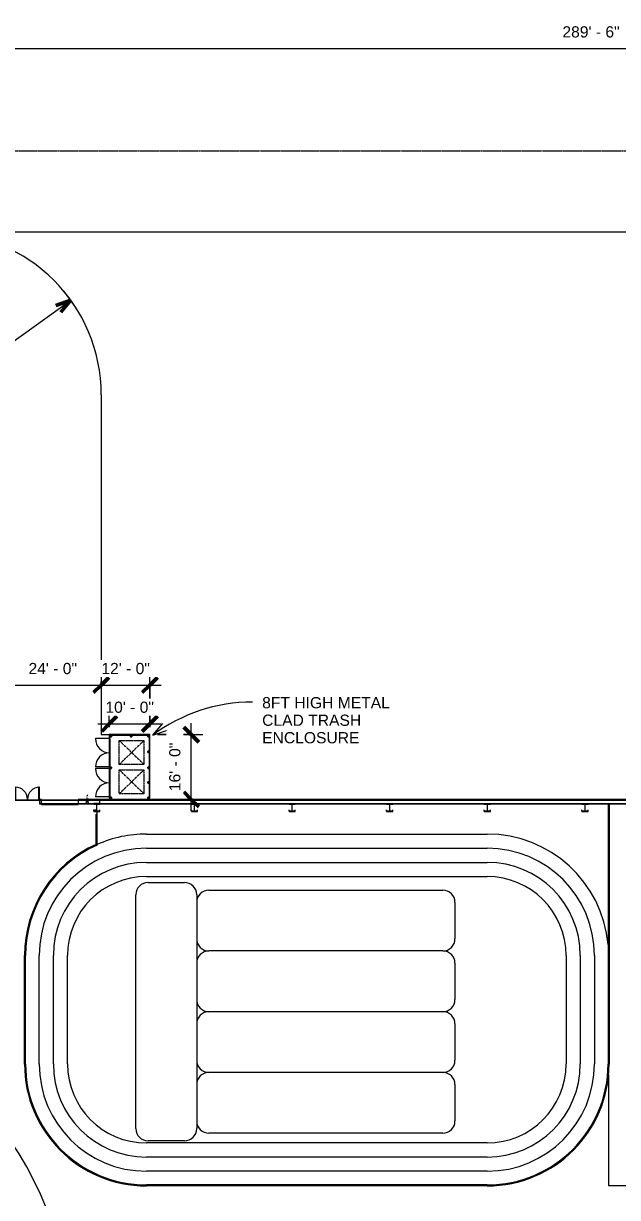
# Model space of a CAD drawing. Header units: inches. Extents: x 1 to 127281, y -26064 to 104775.
# Drawn here: x 22869 to 24630, y -22302 to -18820 of the extents above; entities that cross this region are included whole.
import ezdxf

# ---------------------------------------------------------------- set-up
doc = ezdxf.new("R2010")
doc.units = ezdxf.units.IN
doc.header["$MEASUREMENT"] = 0
for name, pattern in [('Center 1_4_', [0.53125, 0.25, -0.09375, 0.09375, -0.09375]), ('Dash', [0.25, 0.125, -0.125]), ('Hidden', [0.28125, 0.1875, -0.09375]), ('Hidden 1_8_', [0.1875, 0.125, -0.0625])]:
    doc.linetypes.add(name, pattern=pattern)
for name, color, linetype, lineweight in [('A-ANNO-DIMS', 211, 'Continuous', 9), ('A-ANNO-DIMS-360', 211, 'Continuous', 9), ('A-DETL-HDLN', 90, 'Hidden 1_8_', 9), ('A-DOOR', 31, 'Continuous', 9), ('A-FLOR', 192, 'Continuous', 9), ('A-FLOR-HRAL', 11, 'Continuous', 9), ('A-FLOR-OTLN', 90, 'Continuous', 9), ('A-PROP-SBCK', 71, 'Hidden', 15), ('A-WALL', 113, 'Continuous', 9), ('A-WALL-PATT', 111, 'Continuous', 15), ('C-BLDG-PADS', 91, 'Continuous', 9), ('C-TOPO', 7, 'Continuous', 9), ('E-LITE-EQPM', 33, 'Continuous', 9), ('E-LITE-EQPM-HDLN', 30, 'Dash', 9), ('EOP-PR', 4, 'Continuous', 9), ('G-ANNO-TEXT', 231, 'Continuous', 9), ('L-SITE-WALL', 31, 'Continuous', 9), ('PROP', 3, 'Center 1_4_', 9), ('S-BEAM', 12, 'Continuous', 9), ('S-COLS', 52, 'Continuous', 9)]:
    doc.layers.add(name, color=color, linetype=linetype, lineweight=lineweight)
doc.styles.add('Arial_1', font='arial.ttf', dxfattribs={"height": 33.194237})
doc.dimstyles.new('Arrow_-_3_32__Arial_1', dxfattribs={"dimscale": 12, "dimtxt": 33.75, "dimasz": 3.75, "dimexe": 2.8125, "dimexo": 0, "dimgap": 1.875, "dimtad": 1, "dimjust": 3, "dimdec": 5, "dimrnd": 0.03125, "dimzin": 1, "dimdsep": 46, "dimlunit": 4, "dimtxsty": 'Arial_1', "dimblk1": 'OPEN30', "dimblk2": 'OPEN30', "dimsah": 1, "dimcen": 0.09, "dimazin": 0, "dimtfac": 1, "dimtdec": 4, "dimtix": 1, "dimtmove": 0, "dimatfit": 2, "dimfxl": 1, "dimtvp": 1, "dimtfill": 1, "dimfrac": 2, "dimtolj": 1, "dimtzin": 0, "dimarcsym": 2})
doc.dimstyles.new('Linear_-_3_32__Arial_1', dxfattribs={"dimscale": 12, "dimtxt": 33.75, "dimasz": 3.75, "dimexe": 2.8125, "dimexo": 1.875, "dimgap": 1.875, "dimtad": 1, "dimrnd": 0.25, "dimzin": 1, "dimdsep": 46, "dimlunit": 4, "dimtxsty": 'Arial_1', "dimblk1": 'OBLIQUE', "dimblk2": 'OBLIQUE', "dimsah": 1, "dimcen": 0.09, "dimdle": 2.8125, "dimazin": 0, "dimtfac": 1, "dimtdec": 4, "dimtix": 1, "dimtmove": 0, "dimatfit": 3, "dimfxl": 1, "dimtvp": 1, "dimtfill": 1, "dimfrac": 2, "dimtolj": 1, "dimtzin": 0, "dimarcsym": 2})
pattern_1 = [(45, (0, 0), (-35.63818, 35.63818), []), (45, (0, 54), (-35.63818, 35.63818), [])]

# ---------------------------------------------------------------- blocks, each defined once
blk = doc.blocks.new('Girt_Z - 10_D-982933-Site Plan - Phase 1')
at = {"layer": 'S-BEAM'}
for p, q in [((23095.4, -21124.4), (23095.4, -21123.8)), ((26260.9, -21123.8), (23095.4, -21123.8)), ((23095.4, -21133.6), (23095.4, -21124.4)), ((23095.4, -21124.4), (23095.4, -21124.4)), ((26260.9, -21124.4), (23095.4, -21124.4)), ((26260.9, -21124.4), (23095.4, -21124.4)), ((23095.4, -21133.8), (23095.4, -21133.6)), ((23095.4, -21133.8), (26260.9, -21133.8)), ((26260.9, -21123.8), (26260.9, -21124.4)), ((26260.9, -21124.4), (26260.9, -21124.4)), ((26260.9, -21124.4), (26260.9, -21133.6)), ((26260.9, -21133.6), (26260.9, -21133.8))]:
    blk.add_line(p, q, dxfattribs=at)
blk = doc.blocks.new('Double-Flush - 72_ x 96_-983185-Site Plan - Phase 1')
at = {"layer": 'A-DOOR'}
for p, q in [((-36, -6.6), (-36, -42.6)), ((-36, -6.6), (-34, -6.6)), ((-34, -6.6), (-34, -42.6)), ((34, -6.6), (34, -42.6)), ((36, -6.6), (34, -6.6)), ((36, -6.6), (36, -42.6)), ((-36, -42.6), (-34, -42.6))]:
    blk.add_line(p, q, dxfattribs=at)
for centre, start, end in [((-36, -6.6), 270, 360), ((36, -6.6), 180, 270)]:
    blk.add_arc(centre, 36, start, end, dxfattribs=at)
blk = doc.blocks.new('overhead door - one-983186-Site Plan - Phase 1')
at = {"layer": 'A-DOOR'}
for p, q in [((54, -7), (-54, -7)), ((-54, -7), (-54, -8.75)), ((-54, -8.75), (54, -8.75)), ((54, -8.75), (54, -7))]:
    blk.add_line(p, q, dxfattribs=at)
blk = doc.blocks.new('Top Rail Type - Top Rail_Internal_-939601-Site Plan - Phase 1')
at = {"layer": 'A-FLOR-HRAL'}
for p, q in [((24601.9, -21134.6), (24601.9, -21906.1)), ((24604.9, -21134.6), (24604.9, -21906.1)), ((23084.4, -21165.6), (23087.4, -21165.6)), ((23084.4, -21254.6), (23084.4, -21165.6)), ((23087.4, -21256.6), (23087.4, -21165.6)), ((22871.7, -21906.1), (22871.7, -21584.1)), ((22874.8, -21906.1), (22874.8, -21584.1)), ((24243.4, -22264.5), (23233.3, -22264.5)), ((24243.4, -22267.6), (23233.3, -22267.6))]:
    blk.add_line(p, q, dxfattribs=at)
for centre, radius, start, end in [((23233.3, -21584.1), 361.5, 114.3202, 180), ((23233.3, -21584.1), 358.5, 114.0064, 180), ((23233.3, -21906.1), 361.5, 180, 270), ((23233.3, -21906.1), 358.5, 180, 270), ((24243.4, -21906.1), 358.5, 270, 0), ((24243.4, -21906.1), 361.5, 270, 0)]:
    blk.add_arc(centre, radius, start, end, dxfattribs=at)
blk = doc.blocks.new('Lighting-Street_Cooper_Navion-Lumark_4-6-LED-Squares - The Caretaker LED-964008-Site Plan - Phase 1')
at = {"layer": 'E-LITE-EQPM'}
blk.add_line((-1.7, -10.7), (1.6, -10.7), dxfattribs=at)
blk.add_circle((0, -32.4), 3, dxfattribs=at)
at = {"layer": 'E-LITE-EQPM-HDLN'}
for p, q in [((-1.5, -10.7), (-1.5, -29.9)), ((1.5, -10.7), (1.5, -29.9))]:
    blk.add_line(p, q, dxfattribs=at)
blk = doc.blocks.new('dumpster door - one-1001559-Site Plan - Phase 1')
at = {"layer": 'A-DOOR'}
for p, q in [((-42, 0.5), (42, 0.5)), ((-42, -0.5), (-42, 0.5)), ((-42, 0), (-42, -42)), ((42, 0.5), (42, -0.5)), ((42, 0), (42, -42)), ((42, -0.5), (-42, -0.5))]:
    blk.add_line(p, q, dxfattribs=at)
for centre, start, end in [((-42, 0), 270, 0), ((42, 0), 180, 270)]:
    blk.add_arc(centre, 42, start, end, dxfattribs=at)
blk = doc.blocks.new('HSS-Hollow Structural Section-Column - HSS4X4X1_4-1001889-Site Plan - Phase 1')
at = {"layer": 'S-COLS', "lineweight": 13}
for p, q in [((-2, 1.534), (-2, -1.534)), ((-1.767, -1.534), (-1.767, 1.534)), ((1.534, 2), (-1.534, 2)), ((-1.534, 1.767), (1.534, 1.767)), ((1.767, 1.534), (1.767, -1.534)), ((2, -1.534), (2, 1.534)), ((1.534, -1.767), (-1.534, -1.767)), ((-1.534, -2), (1.534, -2))]:
    blk.add_line(p, q, dxfattribs=at)
for centre, radius, start, end in [((-1.534, 1.534), 0.466, 90, 180), ((-1.534, 1.534), 0.233, 90, 180), ((1.534, 1.534), 0.466, 360, 90), ((1.534, 1.534), 0.233, 0, 90), ((-1.534, -1.534), 0.466, 180, 270), ((-1.534, -1.534), 0.233, 180, 270), ((1.534, -1.534), 0.233, 270, 360), ((1.534, -1.534), 0.466, 270, 360)]:
    blk.add_arc(centre, radius, start, end, dxfattribs=at)
blk = doc.blocks.new('HSS-Hollow Structural Section-Column - HSS4X4X1_4-V46-Site Plan - Phase 1')
at = {"layer": 'S-COLS', "lineweight": 13}
for p, q in [((-2, 1.534), (-2, -1.534)), ((-1.767, -1.534), (-1.767, 1.534)), ((1.534, 2), (-1.534, 2)), ((-1.534, 1.767), (1.534, 1.767)), ((1.767, 1.534), (1.767, -1.534)), ((2, -1.534), (2, 1.534)), ((1.534, -1.767), (-1.534, -1.767)), ((-1.534, -2), (1.534, -2))]:
    blk.add_line(p, q, dxfattribs=at)
for centre, radius, start, end in [((-1.534, 1.534), 0.466, 90, 180), ((-1.534, 1.534), 0.233, 90, 180), ((1.534, 1.534), 0.466, 360, 90), ((1.534, 1.534), 0.233, 0, 90), ((-1.534, -1.534), 0.466, 180, 270), ((-1.534, -1.534), 0.233, 180, 270), ((1.534, -1.534), 0.233, 270, 360), ((1.534, -1.534), 0.466, 270, 360)]:
    blk.add_arc(centre, radius, start, end, dxfattribs=at)
blk = doc.blocks.new('HSS-Hollow Structural Section-Column - HSS4X4X1_4-V47-Site Plan - Phase 1')
at = {"layer": 'S-COLS', "lineweight": 13}
for p, q in [((-2, 1.534), (-2, -1.534)), ((-1.767, -1.534), (-1.767, 1.534)), ((1.534, 2), (-1.534, 2)), ((-1.534, 1.767), (1.534, 1.767)), ((1.767, 1.534), (1.767, -1.534)), ((2, -1.534), (2, 1.534)), ((1.534, -1.767), (-1.534, -1.767)), ((-1.534, -2), (1.534, -2))]:
    blk.add_line(p, q, dxfattribs=at)
for centre, radius, start, end in [((-1.534, 1.534), 0.466, 90, 180), ((-1.534, 1.534), 0.233, 90, 180), ((1.534, 1.534), 0.466, 360, 90), ((1.534, 1.534), 0.233, 0, 90), ((-1.534, -1.534), 0.466, 180, 270), ((-1.534, -1.534), 0.233, 180, 270), ((1.534, -1.534), 0.233, 270, 360), ((1.534, -1.534), 0.466, 270, 360)]:
    blk.add_arc(centre, radius, start, end, dxfattribs=at)
blk = doc.blocks.new('HSS-Hollow Structural Section-Column - HSS4X4X1_4-V48-Site Plan - Phase 1')
at = {"layer": 'S-COLS', "lineweight": 13}
for p, q in [((-2, 1.534), (-2, -1.534)), ((-1.767, -1.534), (-1.767, 1.534)), ((1.534, 2), (-1.534, 2)), ((-1.534, 1.767), (1.534, 1.767)), ((1.767, 1.534), (1.767, -1.534)), ((2, -1.534), (2, 1.534)), ((1.534, -1.767), (-1.534, -1.767)), ((-1.534, -2), (1.534, -2))]:
    blk.add_line(p, q, dxfattribs=at)
for centre, radius, start, end in [((-1.534, 1.534), 0.466, 90, 180), ((-1.534, 1.534), 0.233, 90, 180), ((1.534, 1.534), 0.466, 360, 90), ((1.534, 1.534), 0.233, 0, 90), ((-1.534, -1.534), 0.466, 180, 270), ((-1.534, -1.534), 0.233, 180, 270), ((1.534, -1.534), 0.233, 270, 360), ((1.534, -1.534), 0.466, 270, 360)]:
    blk.add_arc(centre, radius, start, end, dxfattribs=at)
blk = doc.blocks.new('HSS-Hollow Structural Section-Column - HSS4X4X1_4-V49-Site Plan - Phase 1')
at = {"layer": 'S-COLS', "lineweight": 13}
for p, q in [((-2, 1.534), (-2, -1.534)), ((-1.767, -1.534), (-1.767, 1.534)), ((1.534, 2), (-1.534, 2)), ((-1.534, 1.767), (1.534, 1.767)), ((1.767, 1.534), (1.767, -1.534)), ((2, -1.534), (2, 1.534)), ((1.534, -1.767), (-1.534, -1.767)), ((-1.534, -2), (1.534, -2))]:
    blk.add_line(p, q, dxfattribs=at)
for centre, radius, start, end in [((-1.534, 1.534), 0.466, 90, 180), ((-1.534, 1.534), 0.233, 90, 180), ((1.534, 1.534), 0.466, 360, 90), ((1.534, 1.534), 0.233, 0, 90), ((-1.534, -1.534), 0.466, 180, 270), ((-1.534, -1.534), 0.233, 180, 270), ((1.534, -1.534), 0.233, 270, 360), ((1.534, -1.534), 0.466, 270, 360)]:
    blk.add_arc(centre, radius, start, end, dxfattribs=at)
blk = doc.blocks.new('HSS-Hollow Structural Section-Column - HSS4X4X1_4-V50-Site Plan - Phase 1')
at = {"layer": 'S-COLS', "lineweight": 13}
for p, q in [((-2, 1.534), (-2, -1.534)), ((-1.767, -1.534), (-1.767, 1.534)), ((1.534, 2), (-1.534, 2)), ((-1.534, 1.767), (1.534, 1.767)), ((1.767, 1.534), (1.767, -1.534)), ((2, -1.534), (2, 1.534)), ((1.534, -1.767), (-1.534, -1.767)), ((-1.534, -2), (1.534, -2))]:
    blk.add_line(p, q, dxfattribs=at)
for centre, radius, start, end in [((-1.534, 1.534), 0.466, 90, 180), ((-1.534, 1.534), 0.233, 90, 180), ((1.534, 1.534), 0.466, 360, 90), ((1.534, 1.534), 0.233, 0, 90), ((-1.534, -1.534), 0.466, 180, 270), ((-1.534, -1.534), 0.233, 180, 270), ((1.534, -1.534), 0.233, 270, 360), ((1.534, -1.534), 0.466, 270, 360)]:
    blk.add_arc(centre, radius, start, end, dxfattribs=at)
blk = doc.blocks.new('HSS-Hollow Structural Section-Column - HSS4X4X1_4-V51-Site Plan - Phase 1')
at = {"layer": 'S-COLS', "lineweight": 13}
for p, q in [((-2, 1.534), (-2, -1.534)), ((-1.767, -1.534), (-1.767, 1.534)), ((1.534, 2), (-1.534, 2)), ((-1.534, 1.767), (1.534, 1.767)), ((1.767, 1.534), (1.767, -1.534)), ((2, -1.534), (2, 1.534)), ((1.534, -1.767), (-1.534, -1.767)), ((-1.534, -2), (1.534, -2))]:
    blk.add_line(p, q, dxfattribs=at)
for centre, radius, start, end in [((-1.534, 1.534), 0.466, 90, 180), ((-1.534, 1.534), 0.233, 90, 180), ((1.534, 1.534), 0.466, 360, 90), ((1.534, 1.534), 0.233, 0, 90), ((-1.534, -1.534), 0.466, 180, 270), ((-1.534, -1.534), 0.233, 180, 270), ((1.534, -1.534), 0.233, 270, 360), ((1.534, -1.534), 0.466, 270, 360)]:
    blk.add_arc(centre, radius, start, end, dxfattribs=at)
blk = doc.blocks.new('HSS-Hollow Structural Section-Column - HSS4X4X1_4-V52-Site Plan - Phase 1')
at = {"layer": 'S-COLS', "lineweight": 13}
for p, q in [((-2, 1.534), (-2, -1.534)), ((-1.767, -1.534), (-1.767, 1.534)), ((1.534, 2), (-1.534, 2)), ((-1.534, 1.767), (1.534, 1.767)), ((1.767, 1.534), (1.767, -1.534)), ((2, -1.534), (2, 1.534)), ((1.534, -1.767), (-1.534, -1.767)), ((-1.534, -2), (1.534, -2))]:
    blk.add_line(p, q, dxfattribs=at)
for centre, radius, start, end in [((-1.534, 1.534), 0.466, 90, 180), ((-1.534, 1.534), 0.233, 90, 180), ((1.534, 1.534), 0.466, 360, 90), ((1.534, 1.534), 0.233, 0, 90), ((-1.534, -1.534), 0.466, 180, 270), ((-1.534, -1.534), 0.233, 180, 270), ((1.534, -1.534), 0.233, 270, 360), ((1.534, -1.534), 0.466, 270, 360)]:
    blk.add_arc(centre, radius, start, end, dxfattribs=at)
blk = doc.blocks.new('HSS-Hollow Structural Section-Column - HSS4X4X1_4-V53-Site Plan - Phase 1')
at = {"layer": 'S-COLS'}
h = blk.add_hatch(dxfattribs=at)
h.set_pattern_fill('FP_10', color=256, style=0, pattern_type=2)
h.set_pattern_definition([(225, (23187.985, -20934.18), (35.63818, -35.63818), []), (225, (23187.985, -20988.18), (35.63818, -35.63818), [])])
h.paths.add_polyline_path([(1.5, 2), (-1.5, 2), (-1.5, 1.8), (1.5, 1.8)], flags=0)
h.paths.add_polyline_path([(1.8, 1.5), (1.8, -1.5), (2, -1.5), (2, 1.5)], flags=0)
h.paths.add_polyline_path([(-2, 1.5), (-2, -1.5), (-1.8, -1.5), (-1.8, 1.5)], flags=0)
h.paths.add_polyline_path([(1.5, -1.8), (-1.5, -1.8), (-1.5, -2), (1.5, -2)], flags=0)
at = {"layer": 'S-COLS', "lineweight": 13}
for p, q in [((-2, 1.5), (-2, -1.5)), ((-1.8, -1.5), (-1.8, 1.5)), ((1.5, 2), (-1.5, 2)), ((-1.5, 1.8), (1.5, 1.8)), ((1.8, 1.5), (1.8, -1.5)), ((2, -1.5), (2, 1.5)), ((1.5, -1.8), (-1.5, -1.8)), ((-1.5, -2), (1.5, -2))]:
    blk.add_line(p, q, dxfattribs=at)
for centre, radius, start, end in [((-1.5, 1.5), 0.466, 90, 180), ((-1.5, 1.5), 0.233, 90, 180), ((1.5, 1.5), 0.466, 360, 90), ((1.5, 1.5), 0.233, 0, 90), ((-1.5, -1.5), 0.466, 180, 270), ((-1.5, -1.5), 0.233, 180, 270), ((1.5, -1.5), 0.233, 270, 360), ((1.5, -1.5), 0.466, 270, 360)]:
    blk.add_arc(centre, radius, start, end, dxfattribs=at)
blk = doc.blocks.new('DIMBLOCK71-Site Plan - Phase 1')
at = {"layer": 'A-ANNO-DIMS-360'}
for p, q in [((22619.2, -19921.1), (23008.7, -19640.5)), ((22650.6, -19926.2), (22587.8, -19916)), ((22624.3, -19889.7), (22614.1, -19952.5))]:
    blk.add_line(p, q, dxfattribs=at)
at = {"layer": 'A-ANNO-DIMS-360', "lineweight": 50}
for q in [(22965.1, -19657), (22979.2, -19676.6)]:
    blk.add_line((23008.7, -19640.5), q, dxfattribs=at)
at = {"layer": 'A-ANNO-DIMS-360'}
blk.add_arc((22619.2, -19921.1), 480, 31.7444, 39.8016, dxfattribs=at)
at = {"layer": 'A-ANNO-DIMS-360', "color": 0, "insert": (22717.5, -19769.5), "char_height": 33.19, "width": 171.969, "attachment_point": 1, "rotation": 35.773, "line_spacing_factor": 0.938532, "style": 'Arial_1', "bg_fill": 3, "box_fill_scale": 1.25, "bg_fill_color": 0, "bg_fill_transparency": 0}
blk.add_mtext('40\' - 0"', dxfattribs=at)
blk = doc.blocks.new('_Open30')
at = {"color": 0, "linetype": 'ByBlock', "lineweight": -2}
for p, q in [((-1, 0.268), (0, 0)), ((0, 0), (-1, -0.268)), ((0, 0), (-1, 0))]:
    blk.add_line(p, q, dxfattribs=at)
blk = doc.blocks.new('DIMBLOCK77-Site Plan - Phase 1')
at = {"layer": 'A-ANNO-DIMS-360', "lineweight": 50}
for p, q in [((22811.2, -20782.1), (22788.7, -20804.6)), ((22811.2, -20782.1), (22833.7, -20759.6)), ((23099.2, -20782.1), (23076.7, -20804.6)), ((23099.2, -20782.1), (23121.7, -20759.6))]:
    blk.add_line(p, q, dxfattribs=at)
at = {"layer": 'A-ANNO-DIMS-360'}
for p, q in [((22811.2, -20772.8), (22811.2, -20815.9)), ((22811.2, -20782.1), (22811.2, -20772.8)), ((22811.2, -20782.1), (23133, -20782.1)), ((23099.2, -20772.8), (23099.2, -20815.9)), ((23099.2, -20782.1), (23099.2, -20772.8))]:
    blk.add_line(p, q, dxfattribs=at)
at = {"layer": 'A-ANNO-DIMS-360', "color": 0, "insert": (22883.6, -20716.6), "char_height": 33.19, "width": 171.969, "attachment_point": 1, "line_spacing_factor": 0.938532, "style": 'Arial_1', "bg_fill": 3, "box_fill_scale": 1.25, "bg_fill_color": 0, "bg_fill_transparency": 0}
blk.add_mtext('24\' - 0"', dxfattribs=at)
blk = doc.blocks.new('_Oblique')
at = {"color": 0, "linetype": 'ByBlock', "lineweight": -2}
blk.add_line((-0.5, -0.5), (0.5, 0.5), dxfattribs=at)
blk = doc.blocks.new('DIMBLOCK88-Site Plan - Phase 1')
at = {"layer": 'A-ANNO-DIMS-360'}
for p, q in [((22813.8, -20864.6), (22813.8, -18860.3)), ((26287.8, -21098.8), (26287.8, -18860.3)), ((22813.8, -18894.1), (26287.8, -18894.1)), ((22813.8, -18894.1), (22813.8, -20864.6)), ((26287.8, -18894.1), (26287.8, -21098.8))]:
    blk.add_line(p, q, dxfattribs=at)
at = {"layer": 'A-ANNO-DIMS-360', "lineweight": 50}
for p, q in [((22813.8, -18894.1), (22836.3, -18871.6)), ((26287.8, -18894.1), (26310.3, -18871.6)), ((22813.8, -18894.1), (22791.3, -18916.6)), ((26287.8, -18894.1), (26265.3, -18916.6))]:
    blk.add_line(p, q, dxfattribs=at)
at = {"layer": 'A-ANNO-DIMS-360', "color": 0, "insert": (24466.4, -18828.5), "char_height": 33.19, "width": 202.5, "attachment_point": 1, "line_spacing_factor": 0.938532, "style": 'Arial_1', "bg_fill": 3, "box_fill_scale": 1.25, "bg_fill_color": 0, "bg_fill_transparency": 0}
blk.add_mtext('289\' - 6"', dxfattribs=at)
blk = doc.blocks.new('DIMBLOCK106-Site Plan - Phase 1')
at = {"layer": 'A-ANNO-DIMS-360'}
for p, q in [((23243.2, -20906.8), (23243.2, -20748.4)), ((23065.5, -20782.1), (23277, -20782.1)), ((23099.2, -20772.8), (23099.2, -20815.9)), ((23099.2, -20782.1), (23099.2, -20772.8)), ((23243.2, -20782.1), (23243.2, -20906.8))]:
    blk.add_line(p, q, dxfattribs=at)
at = {"layer": 'A-ANNO-DIMS-360', "lineweight": 50}
for p, q in [((23099.2, -20782.1), (23076.7, -20804.6)), ((23099.2, -20782.1), (23121.7, -20759.6)), ((23243.2, -20782.1), (23220.7, -20804.6)), ((23243.2, -20782.1), (23265.7, -20759.6))]:
    blk.add_line(p, q, dxfattribs=at)
at = {"layer": 'A-ANNO-DIMS-360', "color": 0, "insert": (23099.6, -20716.6), "char_height": 33.19, "width": 171.969, "attachment_point": 1, "line_spacing_factor": 0.938532, "style": 'Arial_1', "bg_fill": 3, "box_fill_scale": 1.25, "bg_fill_color": 0, "bg_fill_transparency": 0}
blk.add_mtext('12\' - 0"', dxfattribs=at)
blk = doc.blocks.new('DIMBLOCK107-Site Plan - Phase 1')
at = {"layer": 'A-ANNO-DIMS-360', "lineweight": 50}
for p, q in [((23366.3, -20929.3), (23343.8, -20906.8)), ((23366.3, -20929.3), (23388.8, -20951.8)), ((23366.3, -21121.3), (23343.8, -21098.8)), ((23366.3, -21121.3), (23388.8, -21143.8))]:
    blk.add_line(p, q, dxfattribs=at)
at = {"layer": 'A-ANNO-DIMS-360'}
for p, q in [((23366.3, -21155.1), (23366.3, -20895.6)), ((23265.7, -20929.3), (23400, -20929.3)), ((23366.3, -20929.3), (23265.7, -20929.3)), ((23357, -21121.3), (23400, -21121.3)), ((23366.3, -21121.3), (23357, -21121.3))]:
    blk.add_line(p, q, dxfattribs=at)
at = {"layer": 'A-ANNO-DIMS-360', "color": 0, "insert": (23300.7, -21097), "char_height": 33.19, "width": 171.969, "attachment_point": 1, "rotation": 90, "line_spacing_factor": 0.938532, "style": 'Arial_1', "bg_fill": 3, "box_fill_scale": 1.25, "bg_fill_color": 0, "bg_fill_transparency": 0}
blk.add_mtext('16\' - 0"', dxfattribs=at)
blk = doc.blocks.new('DIMBLOCK108-Site Plan - Phase 1')
at = {"layer": 'A-ANNO-DIMS-360'}
for p, q in [((23123.2, -20906.8), (23123.2, -20863.2)), ((23243.2, -20906.8), (23243.2, -20863.2)), ((23089.5, -20897), (23277, -20897)), ((23123.2, -20897), (23123.2, -20906.8)), ((23243.2, -20897), (23243.2, -20906.8))]:
    blk.add_line(p, q, dxfattribs=at)
at = {"layer": 'A-ANNO-DIMS-360', "lineweight": 50}
for p, q in [((23123.2, -20897), (23145.7, -20874.5)), ((23243.2, -20897), (23265.7, -20874.5)), ((23123.2, -20897), (23100.7, -20919.5)), ((23243.2, -20897), (23220.7, -20919.5))]:
    blk.add_line(p, q, dxfattribs=at)
at = {"layer": 'A-ANNO-DIMS-360', "color": 0, "insert": (23111.6, -20831.4), "char_height": 33.19, "width": 171.969, "attachment_point": 1, "line_spacing_factor": 0.938532, "style": 'Arial_1', "bg_fill": 3, "box_fill_scale": 1.25, "bg_fill_color": 0, "bg_fill_transparency": 0}
blk.add_mtext('10\' - 0"', dxfattribs=at)

msp = doc.modelspace()

# ---------------------------------------------------------------- hatches: boundary and pattern name
at = {"layer": 'A-WALL-PATT', "lineweight": 9}
h = msp.add_hatch(dxfattribs=at)
h.set_pattern_fill('FP_8', color=256, style=0, pattern_type=2)
h.set_pattern_definition([(0, (0, 0), (0, 45), []), (90, (0, 0), (-45, 3e-15), [])])
h.paths.add_polyline_path([(23286.983958, -21123.80281), (25981.015225, -21123.80281), (25981.015225, -21122.80281), (23030.515225, -21122.80281), (23030.515225, -21123.80281), (23180.08974, -21123.80281)], flags=0)
h.paths.add_polyline_path([(22811.30566, -21123.80281), (22844.515225, -21123.80281), (22844.515225, -21122.80281), (22811.25546, -21122.80281), (22811.25546, -21123.80281)], flags=0)
h.paths.add_polyline_path([(22780.524991, -21123.80281), (22801.25546, -21123.80281), (22801.25546, -21122.80281), (22780.524991, -21122.80281), (22780.524991, -21123.61481)], flags=0)
h.paths.add_polyline_path([(22916.515225, -21123.80281), (22922.515225, -21123.80281), (22922.515225, -21122.80281), (22916.515225, -21122.80281), (22916.515225, -21123.61481)], flags=0)
at = {"layer": 'S-COLS'}
h = msp.add_hatch(dxfattribs=at)
h.set_pattern_fill('FP_1', color=256, style=0, pattern_type=2)
h.set_pattern_definition(pattern_1)
h.paths.add_polyline_path([(23945.390225, -21157.449176), (23963.390225, -21157.449176), (23963.390225, -21156.195574), (23945.390225, -21156.195574)], flags=0)
h = msp.add_hatch(dxfattribs=at)
h.set_pattern_fill('FP_1', color=256, style=0, pattern_type=2)
h.set_pattern_definition(pattern_1)
h.paths.add_polyline_path([(24234.890225, -21157.449176), (24252.890225, -21157.449176), (24252.890225, -21156.195574), (24234.890225, -21156.195574)], flags=0)
h = msp.add_hatch(dxfattribs=at)
h.set_pattern_fill('FP_1', color=256, style=0, pattern_type=2)
h.set_pattern_definition(pattern_1)
h.paths.add_polyline_path([(24524.390225, -21157.449176), (24542.390225, -21157.449176), (24542.390225, -21156.195574), (24524.390225, -21156.195574)], flags=0)
h = msp.add_hatch(dxfattribs=at)
h.set_pattern_fill('FP_1', color=256, style=0, pattern_type=2)
h.set_pattern_definition(pattern_1)
h.paths.add_polyline_path([(24534.015225, -21156.195574), (24534.015225, -21135.05281), (24532.765225, -21135.05281), (24532.765225, -21156.195574)], flags=0)

# ---------------------------------------------------------------- linework, layer by layer
at = {"layer": 'A-DETL-HDLN'}
for p, q in [((23152.866372, -20946.709158), (23225.866372, -20946.709158)), ((23152.866372, -21017.709158), (23152.866372, -20946.709158)), ((23152.866372, -20946.709158), (23225.866372, -21017.709158)), ((23225.866372, -20946.709158), (23152.866372, -21017.709158)), ((23225.866372, -20946.709158), (23225.866372, -21017.709158)), ((23225.866372, -21017.709158), (23152.866372, -21017.709158)), ((23152.866372, -21033.709158), (23225.866372, -21033.709158)), ((23152.866372, -21104.709158), (23152.866372, -21033.709158)), ((23152.866372, -21033.709158), (23225.866372, -21104.709158)), ((23225.866372, -21033.709158), (23152.866372, -21104.709158)), ((23225.866372, -21033.709158), (23225.866372, -21104.709158)), ((23225.866372, -21104.709158), (23152.866372, -21104.709158))]:
    msp.add_line(p, q, dxfattribs=at)
at = {"layer": 'A-FLOR'}
for p, q in [((23085.890225, -21157.449176), (23085.890225, -21165.596592)), ((24603.390225, -21938.539742), (24603.390225, -22266.05281)), ((24603.390225, -22266.05281), (26010.640225, -22266.05281))]:
    msp.add_line(p, q, dxfattribs=at)
at = {"layer": 'A-FLOR-OTLN'}
for p, q in [((23233.25546, -21224.0601), (24243.390225, -21224.0601)), ((23233.25546, -21266.0601), (24243.390225, -21266.0601)), ((23233.25546, -21308.0601), (24243.390225, -21308.0601)), ((23233.25546, -21350.0601), (24243.390225, -21350.0601)), ((23238.073569, -21368.0601), (23346.158917, -21368.0601)), ((23202.073569, -22097.83441), (23202.073569, -21404.0601)), ((23382.158917, -21404.0601), (23382.158917, -22097.83441)), ((23418.158917, -21390.776558), (24111.933227, -21390.776558)), ((24147.933227, -21426.776558), (24147.933227, -21534.861906)), ((22915.25546, -21906.0601), (22915.25546, -21584.0601)), ((22957.25546, -21906.0601), (22957.25546, -21584.0601)), ((22999.25546, -21906.0601), (22999.25546, -21584.0601)), ((24111.933227, -21570.861906), (23418.158917, -21570.861906)), ((24477.390225, -21584.0601), (24477.390225, -21906.0601)), ((24519.390225, -21584.0601), (24519.390225, -21906.0601)), ((24561.390225, -21584.0601), (24561.390225, -21906.0601)), ((24147.933227, -21606.861906), (24147.933227, -21714.947255)), ((24111.933227, -21750.947255), (23418.158917, -21750.947255)), ((24147.933227, -21786.947255), (24147.933227, -21895.032603)), ((24111.933227, -21931.032603), (23418.158917, -21931.032603)), ((24147.933227, -21967.032603), (24147.933227, -22075.117952)), ((24243.390225, -22140.0601), (23233.25546, -22140.0601)), ((23346.158917, -22133.83441), (23238.073569, -22133.83441)), ((24111.933227, -22111.117952), (23418.158917, -22111.117952)), ((24243.390225, -22182.0601), (23233.25546, -22182.0601)), ((24243.390225, -22224.0601), (23233.25546, -22224.0601))]:
    msp.add_line(p, q, dxfattribs=at)
for centre, radius, start, end in [((23233.25546, -21584.0601), 360, 90, 113.902534562), ((24243.390225, -21584.0601), 360, 5.114291239, 90), ((23233.25546, -21584.0601), 318, 90, 180), ((24243.390225, -21584.0601), 318, 0, 90), ((23233.25546, -21584.0601), 276, 90, 180), ((24243.390225, -21584.0601), 276, 0, 90), ((23233.25546, -21584.0601), 234, 90, 180), ((23238.073569, -21404.0601), 36, 90, 180), ((23346.158917, -21404.0601), 36, 0, 90), ((24243.390225, -21584.0601), 234, 0, 90), ((23418.158917, -21426.776558), 36, 90, 180), ((24111.933227, -21426.776558), 36, 0, 90), ((23418.158917, -21534.861906), 36, 180, 270), ((24111.933227, -21534.861906), 36, 270, 0), ((23418.158917, -21606.861906), 36, 90, 180), ((24111.933227, -21606.861906), 36, 0, 90), ((23418.158917, -21714.947255), 36, 180, 270), ((24111.933227, -21714.947255), 36, 270, 0), ((23418.158917, -21786.947255), 36, 90, 180), ((24111.933227, -21786.947255), 36, 0, 90), ((23418.158917, -21895.032603), 36, 180, 270), ((24111.933227, -21895.032603), 36, 270, 0), ((23233.25546, -21906.0601), 318, 180, 270), ((23233.25546, -21906.0601), 276, 180, 270), ((23233.25546, -21906.0601), 234, 180, 270), ((23418.158917, -21967.032603), 36, 90, 180), ((24111.933227, -21967.032603), 36, 0, 90), ((24243.390225, -21906.0601), 234, 270, 0), ((24243.390225, -21906.0601), 276, 270, 0), ((24243.390225, -21906.0601), 318, 270, 0), ((23238.073569, -22097.83441), 36, 180, 270), ((23346.158917, -22097.83441), 36, 270, 0), ((23418.158917, -22075.117952), 36, 180, 270), ((24111.933227, -22075.117952), 36, 270, 0)]:
    msp.add_arc(centre, radius, start, end, dxfattribs=at)
at = {"layer": 'A-PROP-SBCK'}
msp.add_line((21404.235225, -19438.180554), (26647.515225, -19438.180554), dxfattribs=at)
at = {"layer": 'A-WALL'}
for p, q in [((22916.515225, -21122.80281), (22922.515225, -21122.80281)), ((22916.515225, -21123.80281), (22922.515225, -21123.80281)), ((22916.515225, -21133.80281), (22922.515225, -21133.80281)), ((23030.515225, -21122.80281), (26286.25546, -21122.80281)), ((23030.515225, -21123.80281), (23095.390225, -21123.80281)), ((23030.515225, -21133.80281), (23095.390225, -21133.80281))]:
    msp.add_line(p, q, dxfattribs=at)
at = {"layer": 'C-BLDG-PADS'}
for p, q in [((22916.515225, -21123.61481), (22844.515225, -21123.61481)), ((23030.515225, -21123.61481), (22922.515225, -21123.61481))]:
    msp.add_line(p, q, dxfattribs=at)
at = {"layer": 'C-TOPO'}
for p, q in [((22844.515225, -21123.615234), (22916.515225, -21123.615234)), ((22922.515225, -21123.615234), (23030.515225, -21123.615234))]:
    msp.add_line(p, q, dxfattribs=at)
at = {"layer": 'EOP-PR'}
for p, q in [((23099.235225, -19921.085554), (23099.235225, -20929.30281)), ((23099.235225, -20929.30281), (23123.235225, -20929.30281))]:
    msp.add_line(p, q, dxfattribs=at)
msp.add_arc((22619.235225, -19921.085554), 480, 0, 90, dxfattribs=at)
at = {"layer": 'G-ANNO-TEXT', "color": 145}
msp.add_arc((21948.589335, -22728.832382), 1064.128, 11.784896621, 89.612635232, dxfattribs=at)
at = {"layer": 'L-SITE-WALL', "lineweight": 15}
for p, q in [((23243.235225, -20929.30281), (23123.235225, -20929.30281)), ((23123.235225, -20929.30281), (23123.235225, -20941.05281)), ((23123.235225, -20941.05281), (23124.735225, -20941.05281)), ((23124.735225, -20930.80281), (23241.735225, -20930.80281)), ((23124.735225, -20941.05281), (23124.735225, -20930.80281)), ((23241.735225, -20930.80281), (23241.735225, -21118.05281)), ((23243.235225, -21118.05281), (23243.235225, -20929.30281)), ((23124.735225, -21025.05281), (23123.235225, -21025.05281)), ((23123.235225, -21025.05281), (23123.235225, -21030.05281)), ((23123.235225, -21030.05281), (23124.735225, -21030.05281)), ((23124.735225, -21030.05281), (23124.735225, -21025.05281)), ((22922.515225, -21121.30281), (22916.515225, -21121.30281)), ((22916.515225, -21121.30281), (22916.515225, -21134.55281)), ((22916.515225, -21134.55281), (22922.515225, -21134.55281)), ((22922.515225, -21134.55281), (22922.515225, -21121.30281)), ((26287.75546, -21121.30281), (23030.515225, -21121.30281)), ((23030.515225, -21121.30281), (23030.515225, -21134.55281)), ((23030.515225, -21134.55281), (26274.50546, -21134.55281)), ((23124.735225, -21114.05281), (23123.235225, -21114.05281)), ((23123.235225, -21114.05281), (23123.235225, -21118.05281)), ((23123.235225, -21118.05281), (23124.735225, -21118.05281)), ((23124.735225, -21118.05281), (23124.735225, -21114.05281)), ((23241.735225, -21118.05281), (23243.235225, -21118.05281))]:
    msp.add_line(p, q, dxfattribs=at)
at = {"layer": 'PROP'}
msp.add_line((20984.235225, -19198.180554), (27007.515225, -19198.180554), dxfattribs=at)
at = {"layer": 'S-COLS', "lineweight": 13}
for p, q in [((23076.890225, -21133.80281), (23076.890225, -21135.05281)), ((23094.890225, -21133.80281), (23076.890225, -21133.80281)), ((23094.890225, -21135.05281), (23094.890225, -21133.80281)), ((23366.390225, -21133.80281), (23366.390225, -21135.05281)), ((23384.390225, -21135.05281), (23384.390225, -21133.80281)), ((23655.890225, -21133.80281), (23655.890225, -21135.05281)), ((23673.890225, -21135.05281), (23673.890225, -21133.80281)), ((23945.390225, -21133.80281), (23945.390225, -21135.05281)), ((23963.390225, -21135.05281), (23963.390225, -21133.80281)), ((24234.890225, -21133.80281), (24234.890225, -21135.05281)), ((24252.890225, -21135.05281), (24252.890225, -21133.80281)), ((24524.390225, -21133.80281), (24524.390225, -21135.05281)), ((24542.390225, -21135.05281), (24542.390225, -21133.80281)), ((23076.890225, -21135.05281), (23094.890225, -21135.05281)), ((23076.890225, -21156.195574), (23076.890225, -21157.449176)), ((23094.890225, -21156.195574), (23076.890225, -21156.195574)), ((23076.890225, -21157.449176), (23094.890225, -21157.449176)), ((23085.265225, -21135.05281), (23085.265225, -21156.195574)), ((23086.515225, -21135.05281), (23085.265225, -21135.05281)), ((23085.265225, -21156.195574), (23086.515225, -21156.195574)), ((23086.515225, -21156.195574), (23086.515225, -21135.05281)), ((23094.890225, -21157.449176), (23094.890225, -21156.195574)), ((23366.390225, -21135.05281), (23384.390225, -21135.05281)), ((23366.390225, -21156.195574), (23366.390225, -21157.449176)), ((23384.390225, -21156.195574), (23366.390225, -21156.195574)), ((23366.390225, -21157.449176), (23384.390225, -21157.449176)), ((23374.765225, -21135.05281), (23374.765225, -21156.195574)), ((23376.015225, -21135.05281), (23374.765225, -21135.05281)), ((23374.765225, -21156.195574), (23376.015225, -21156.195574)), ((23376.015225, -21156.195574), (23376.015225, -21135.05281)), ((23384.390225, -21157.449176), (23384.390225, -21156.195574)), ((23655.890225, -21135.05281), (23673.890225, -21135.05281)), ((23655.890225, -21156.195574), (23655.890225, -21157.449176)), ((23673.890225, -21156.195574), (23655.890225, -21156.195574)), ((23655.890225, -21157.449176), (23673.890225, -21157.449176)), ((23664.265225, -21135.05281), (23664.265225, -21156.195574)), ((23665.515225, -21135.05281), (23664.265225, -21135.05281)), ((23664.265225, -21156.195574), (23665.515225, -21156.195574)), ((23665.515225, -21156.195574), (23665.515225, -21135.05281)), ((23673.890225, -21157.449176), (23673.890225, -21156.195574)), ((23945.390225, -21135.05281), (23963.390225, -21135.05281)), ((23945.390225, -21156.195574), (23945.390225, -21157.449176)), ((23963.390225, -21156.195574), (23945.390225, -21156.195574)), ((23945.390225, -21157.449176), (23963.390225, -21157.449176)), ((23953.765225, -21135.05281), (23953.765225, -21156.195574)), ((23955.015225, -21135.05281), (23953.765225, -21135.05281)), ((23953.765225, -21156.195574), (23955.015225, -21156.195574)), ((23955.015225, -21156.195574), (23955.015225, -21135.05281)), ((23963.390225, -21157.449176), (23963.390225, -21156.195574)), ((24234.890225, -21135.05281), (24252.890225, -21135.05281)), ((24234.890225, -21156.195574), (24234.890225, -21157.449176)), ((24252.890225, -21156.195574), (24234.890225, -21156.195574)), ((24234.890225, -21157.449176), (24252.890225, -21157.449176)), ((24243.265225, -21135.05281), (24243.265225, -21156.195574)), ((24244.515225, -21135.05281), (24243.265225, -21135.05281)), ((24243.265225, -21156.195574), (24244.515225, -21156.195574)), ((24244.515225, -21156.195574), (24244.515225, -21135.05281)), ((24252.890225, -21157.449176), (24252.890225, -21156.195574)), ((24524.390225, -21135.05281), (24542.390225, -21135.05281)), ((24524.390225, -21156.195574), (24524.390225, -21157.449176)), ((24542.390225, -21156.195574), (24524.390225, -21156.195574)), ((24524.390225, -21157.449176), (24542.390225, -21157.449176)), ((24532.765225, -21135.05281), (24532.765225, -21156.195574)), ((24534.015225, -21135.05281), (24532.765225, -21135.05281)), ((24532.765225, -21156.195574), (24534.015225, -21156.195574)), ((24534.015225, -21156.195574), (24534.015225, -21135.05281)), ((24542.390225, -21157.449176), (24542.390225, -21156.195574))]:
    msp.add_line(p, q, dxfattribs=at)
at = {"layer": 'S-COLS'}
for p, q in [((23076.890225, -21156.195574), (23076.890225, -21152.549209)), ((23076.890225, -21152.549209), (23085.265225, -21152.549209)), ((23094.890225, -21156.195574), (23094.890225, -21152.549209)), ((23366.390225, -21156.195574), (23366.390225, -21152.549209)), ((23384.390225, -21156.195574), (23384.390225, -21152.549209)), ((23655.890225, -21156.195574), (23655.890225, -21152.549209)), ((23673.890225, -21156.195574), (23673.890225, -21152.549209)), ((23945.390225, -21156.195574), (23945.390225, -21152.549209)), ((23963.390225, -21156.195574), (23963.390225, -21152.549209)), ((24234.890225, -21156.195574), (24234.890225, -21152.549209)), ((24252.890225, -21156.195574), (24252.890225, -21152.549209)), ((24524.390225, -21156.195574), (24524.390225, -21152.549209)), ((24542.390225, -21156.195574), (24542.390225, -21152.549209))]:
    msp.add_line(p, q, dxfattribs=at)

# ---------------------------------------------------------------- block references
at = {"layer": 'A-DOOR'}
for name, p, rotation in [('dumpster door - one-1001559-Site Plan - Phase 1', (23123.985225, -20983.05281), 270), ('dumpster door - one-1001559-Site Plan - Phase 1', (23123.985225, -21072.05281), 270), ('Double-Flush - 72_ x 96_-983185-Site Plan - Phase 1', (22880.515225, -21127.92781), 180)]:
    msp.add_blockref(name, p, dxfattribs=dict(at, rotation=rotation))
msp.add_blockref('overhead door - one-983186-Site Plan - Phase 1', (22976.515225, -21127.92781), dxfattribs=at)
at = {"layer": 'A-FLOR-HRAL'}
msp.add_blockref('Top Rail Type - Top Rail_Internal_-939601-Site Plan - Phase 1', (0, 0), dxfattribs=at)
at = {"layer": 'E-LITE-EQPM'}
msp.add_blockref('Lighting-Street_Cooper_Navion-Lumark_4-6-LED-Squares - The Caretaker LED-964008-Site Plan - Phase 1', (23057.765225, -21097.613642), dxfattribs=at)
at = {"layer": 'S-BEAM'}
msp.add_blockref('Girt_Z - 10_D-982933-Site Plan - Phase 1', (0, 0), dxfattribs=at)
at = {"layer": 'S-COLS', "rotation": 180}
for name, p in [('HSS-Hollow Structural Section-Column - HSS4X4X1_4-V49-Site Plan - Phase 1', (23127.985225, -20934.17781)), ('HSS-Hollow Structural Section-Column - HSS4X4X1_4-V53-Site Plan - Phase 1', (23187.985225, -20934.17781)), ('HSS-Hollow Structural Section-Column - HSS4X4X1_4-V50-Site Plan - Phase 1', (23238.985225, -20934.17781)), ('HSS-Hollow Structural Section-Column - HSS4X4X1_4-V52-Site Plan - Phase 1', (23238.985225, -20980.55281)), ('HSS-Hollow Structural Section-Column - HSS4X4X1_4-V47-Site Plan - Phase 1', (23127.985225, -21027.55281)), ('HSS-Hollow Structural Section-Column - HSS4X4X1_4-V48-Site Plan - Phase 1', (23238.985225, -21027.55281)), ('HSS-Hollow Structural Section-Column - HSS4X4X1_4-V51-Site Plan - Phase 1', (23238.985225, -21070.92781)), ('HSS-Hollow Structural Section-Column - HSS4X4X1_4-1001889-Site Plan - Phase 1', (23127.985225, -21116.92781)), ('HSS-Hollow Structural Section-Column - HSS4X4X1_4-V46-Site Plan - Phase 1', (23238.985225, -21116.92781))]:
    msp.add_blockref(name, p, dxfattribs=at)

# ---------------------------------------------------------------- next in the draw order: dimensions: what is measured, and where the dimension line sits
at = {"layer": 'A-ANNO-DIMS'}
dim = msp.add_radius_dim(center=(22619.235225, -19921.085554), mpoint=(23008.678193, -19640.489448), dimstyle='Arrow_-_3_32__Arial_1', override={"dimpost": '<>'}, dxfattribs=at)
dim.commit()
dim.dimension.update_dxf_attribs({"geometry": 'DIMBLOCK71-Site Plan - Phase 1', "text_midpoint": (22772.6412, -19761.934657)})
dim = msp.add_linear_dim(base=(23099.235225, -20782.124624), p1=(22811.235225, -20750.304819), p2=(23099.235225, -20750.304819), dimstyle='Linear_-_3_32__Arial_1', override={"dimpost": '<>', "dimfxl": 288}, dxfattribs=at)
dim.commit()
dim.dimension.update_dxf_attribs({"geometry": 'DIMBLOCK77-Site Plan - Phase 1', "text_midpoint": (22955.235225, -20742.676544)})

# ---------------------------------------------------------------- next in the draw order: dimensions: what is measured, and where the dimension line sits
dim = msp.add_linear_dim(base=(26287.75546, -18894.071049), p1=(22813.75546, -20887.05281), p2=(26287.75546, -21121.30281), dimstyle='Linear_-_3_32__Arial_1', override={"dimpost": '<>', "dimfxl": 3481.888721}, dxfattribs=at)
dim.commit()
dim.dimension.update_dxf_attribs({"geometry": 'DIMBLOCK88-Site Plan - Phase 1', "text_midpoint": (24550.75546, -18854.622968)})

# ---------------------------------------------------------------- next in the draw order: linework, layer by layer
at = {"layer": 'G-ANNO-TEXT', "color": 145}
for q in [(23282.273103, -20895.818853), (23295.818866, -20915.770448)]:
    msp.add_line((23251.815801, -20931.071388), q, dxfattribs=at)
msp.add_arc((23547.453246, -21326.460079), 493.693949, 90, 126.785959631, dxfattribs=at)

# ---------------------------------------------------------------- next in the draw order: texts
at = {"layer": 'G-ANNO-TEXT', "color": 145, "insert": (23576.253246, -20818.004586), "char_height": 33.19423653, "width": 450.36, "attachment_point": 1, "line_spacing_factor": 0.938532, "style": 'Arial_1', "bg_fill": 3, "box_fill_scale": 1.25, "bg_fill_color": 0, "bg_fill_transparency": 0}
msp.add_mtext('8FT HIGH METAL\\PCLAD TRASH\\PENCLOSURE', dxfattribs=at)

# ---------------------------------------------------------------- next in the draw order: dimensions: what is measured, and where the dimension line sits
at = {"layer": 'A-ANNO-DIMS'}
dim = msp.add_linear_dim(base=(23243.235225, -20782.124624), p1=(23099.235225, -20750.304819), p2=(23243.235225, -20929.30281), dimstyle='Linear_-_3_32__Arial_1', override={"dimpost": '<>', "dimfxl": 229.730888}, dxfattribs=at)
dim.commit()
dim.dimension.update_dxf_attribs({"geometry": 'DIMBLOCK106-Site Plan - Phase 1', "text_midpoint": (23171.235225, -20742.676544)})

# ---------------------------------------------------------------- next in the draw order: dimensions: what is measured, and where the dimension line sits
dim = msp.add_linear_dim(base=(23366.28956, -20929.30281), p1=(23334.469755, -21121.30281), p2=(23243.235225, -20929.30281), angle=90, dimstyle='Linear_-_3_32__Arial_1', override={"dimpost": '<>', "dimfxl": 212.57408}, dxfattribs=at)
dim.commit()
dim.dimension.update_dxf_attribs({"geometry": 'DIMBLOCK107-Site Plan - Phase 1', "text_midpoint": (23326.84148, -21025.30281)})

# ---------------------------------------------------------------- next in the draw order: dimensions: what is measured, and where the dimension line sits
dim = msp.add_linear_dim(base=(23243.235225, -20896.969598), p1=(23123.235225, -20929.30281), p2=(23243.235225, -20929.30281), dimstyle='Linear_-_3_32__Arial_1', override={"dimpost": '<>', "dimfxl": 120}, dxfattribs=at)
dim.commit()
dim.dimension.update_dxf_attribs({"geometry": 'DIMBLOCK108-Site Plan - Phase 1', "text_midpoint": (23183.235225, -20857.521517)})

doc.saveas('drawing.dxf')
